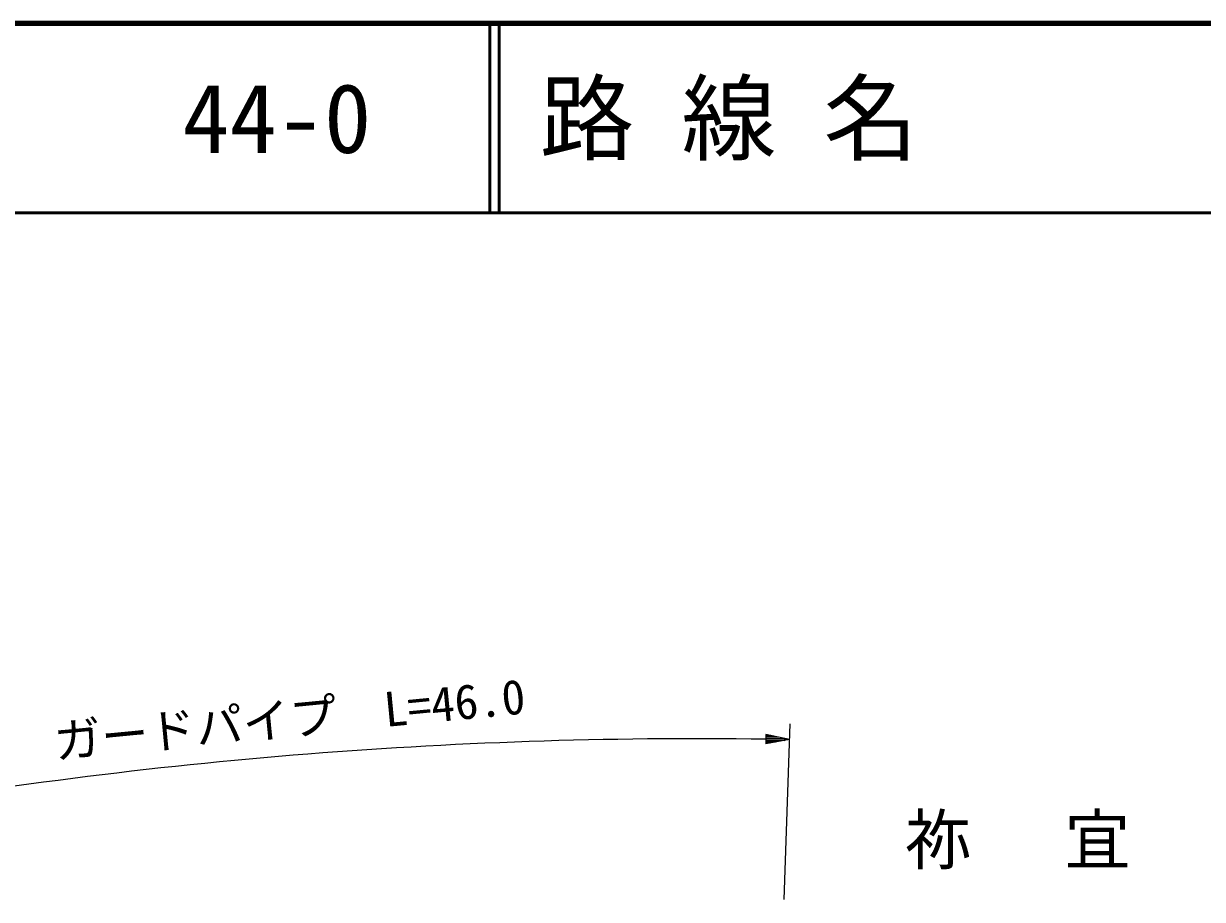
# Model space of a CAD drawing. Units: millimetres, scale not verified. Extents: x 40000 to 680000, y 20000 to 380000.
# Drawn here: x 153138 to 215375, y 333745 to 380000 of the extents above; entities that cross this region are included whole.
import ezdxf
from ezdxf.enums import TextEntityAlignment as Align

# ---------------------------------------------------------------- set-up
doc = ezdxf.new("R2010")
doc.units = ezdxf.units.MM
doc.header["$LTSCALE"] = 1000
doc.layers.add('M-BMK-HTXT', color=7, linetype='Continuous')
doc.layers.add('M-TTL-TXT', color=7, linetype='Continuous')
for name, color, linetype, lineweight in [('M-STR-HTXT', 7, 'Continuous', 13), ('M-TTL', 2, 'Continuous', 140), ('M-TTL-LINE', 7, 'Continuous', 50)]:
    doc.layers.add(name, color=color, linetype=linetype, lineweight=lineweight)
doc.styles.add('ＭＳ ゴシック', font='')
doc.styles.get('ＭＳ ゴシック').set_extended_font_data('MS Gothic')

msp = doc.modelspace()

# ---------------------------------------------------------------- linework, layer by layer
at = {"layer": 'M-STR-HTXT'}
for p, q in [((193302, 333745), (193604, 343013)), ((192332, 342460), (192322, 341960)), ((193079, 342295), (192329, 342310)), ((192330, 342360), (192830, 342350)), ((192581, 342405), (192331, 342410)), ((193577, 342186), (192332, 342460)), ((193577, 342186), (192322, 341960)), ((192573, 342005), (192323, 342010)), ((192324, 342060), (192824, 342050)), ((193075, 342095), (192325, 342110)), ((192326, 342160), (193326, 342141)), ((193577, 342186), (192327, 342210)), ((192328, 342260), (193328, 342241))]:
    msp.add_line(p, q, dxfattribs=at)
msp.add_arc((188675, 82578), 259654, 89.19415, 100.21697, dxfattribs=at)
at = {"layer": 'M-TTL'}
msp.add_line((680000, 380000), (40000, 380000), dxfattribs=at)
at = {"layer": 'M-TTL-LINE'}
for p, q in [((177750, 380000), (177750, 370000)), ((178250, 380000), (178250, 370000)), ((40000, 370000), (680000, 370000))]:
    msp.add_line(p, q, dxfattribs=at)

# ---------------------------------------------------------------- texts
at = {"layer": 'M-BMK-HTXT', "insert": (205982, 335335), "char_height": 2566, "attachment_point": 8, "style": 'ＭＳ ゴシック'}
msp.add_mtext('\\T1.2;祢\u3000宜', dxfattribs=at)
at = {"layer": 'M-STR-HTXT', "style": 'ＭＳ ゴシック'}
msp.add_text('ガードパイプ  L=46.0', height=1833, rotation=5.523, dxfattribs=at).set_placement((167321, 341824), align=Align.BOTTOM_CENTER)
at = {"layer": 'M-TTL-TXT', "style": 'ＭＳ ゴシック'}
for s, p in [('路 線 名', (180380, 375000)), ('44-0', (161521, 375000))]:
    msp.add_text(s, height=3666, dxfattribs=at).set_placement(p, align=Align.MIDDLE_LEFT)

doc.saveas('drawing.dxf')
